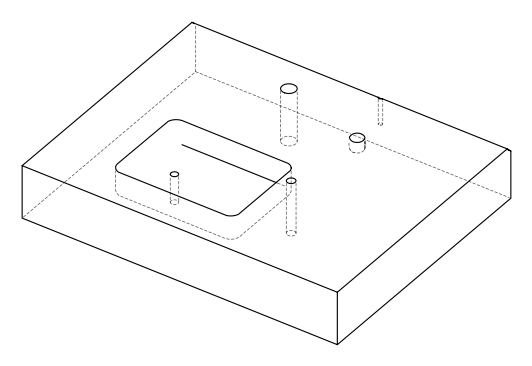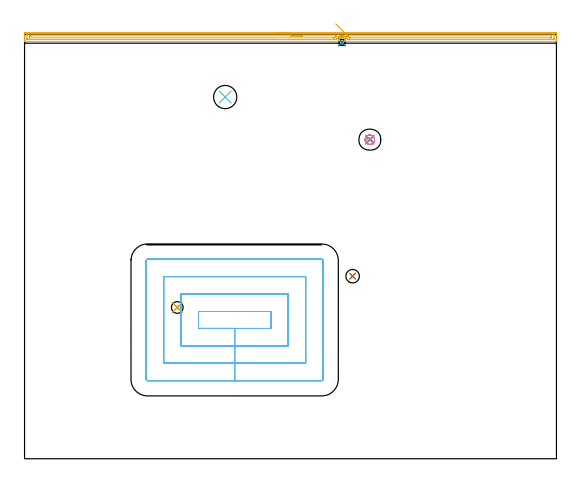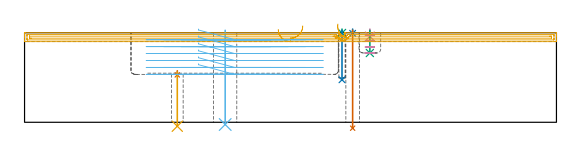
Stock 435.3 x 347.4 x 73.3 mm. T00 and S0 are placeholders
(PLAN: 12 operations, 8 tool changes, 29.2 min)
(1 SPOT_DRILL | STEP1HOLE | NXT0321_9005460120000 | 0.04 min | 3732 mm3)
(2 SPOT_DRILL_1 | STEP1HOLE_2 | NXT0321_9005460120000 | 0.03 min | 1 mm3)
(3 SPOT_DRILL_2 | STEP1POCKET | NXT0321_9005460120000 | 0.03 min | 2 mm3)
(4 SPOT_DRILL_3 | STEP1POCKET_1 | NXT0321_9005460120000 | 0.05 min | 181 mm3)
(5 DRILL_THROUGH_HOLE_INTO_CENTER | STEP1HOLE | NXT0301_067 | 0.19 min | 2872 mm3)
(6 INDEXABLE_INSERT_DRILL_THROUGH_HOLE_FROM_SOLID | STEP1HOLE_1 | NXT0302_009 | 0.31 min | 20747 mm3)
(7 DRILL_THROUGH_HOLE_INTO_CENTER_1 | STEP1HOLE_2 | UGT0301_222 | 0.32 min | 7058 mm3)
(8 DRILL_BLIND_HOLE_INTO_CENTER | STEP1POCKET | UGT0301_175 | 0.16 min | 752 mm3)
(9 DRILL_BLIND_HOLE_INTO_CENTER_1 | STEP1POCKET_1 | NXT0301_128 | 0.08 min | 1566 mm3)
(10 MILL_ROUGH_BLIND_HOLE_CONTOUR | STEP1POCKET_1 | UGT0201_089 | Spiral | 0.68 min | 2258 mm3)
(11 AREA_MILL | FG_CHAMFER_SURFACE | UGT0205_001 | 10.76 min | 11577 mm3)
(12 MILL_RECTANGULAR_POCKET | POCKET_RECTANGULAR_STRAIGHT | NXT0201_007 | Follow Part, ap 6.25, ae 75% | 16.56 min | 709293 mm3)
(TOOL NXT0321_9005460120000 | NC Spot Drill, 142deg, 12mm, Carbide, Uncoated | D12 PA142 FL30 Z2)
(TOOL NXT0301_067 | Carbide Drill 9.6mm [860.1-0960-029A1-MM 2214] | D9.6 PA140 FL47 Z2)
(TOOL NXT0302_009 | Index. Insert Drill 19mm [880-D1900L25-05] | D19 PA176 FL95 Z2)
(TOOL UGT0301_222 | Twist Drill 11.1 mm | D11.1 PA118 FL92 Z2)
(TOOL UGT0301_175 | Twist Drill 5.1 mm | D5.1 PA118 FL50 Z2)
(TOOL NXT0301_128 | Carbide Drill 12mm [861.1-1200-036A1-GP GC34] | D12 PA150 FL37.4 Z2)
(TOOL UGT0201_089 | End mill 10 mm | D10 R3 FL22 Z4)
(TOOL UGT0205_001 | Chamfer Mill 20 x 3 x 45 deg. | D20 FL50 Z2)
(TOOL NXT0201_007 | ENDMILL 25mm [R216.25-25050GCK54P 1620] | D25 R3 FL54 Z5)
(OP 1 SPOT_DRILL)
G17 G21 G94 G90
T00 M6
G54
G17 G0 G90 X125. Y123.8 S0 M3
G43 Z83.3 H0
G94 G81 G98 Z38.787 F250. R42.2
G80
M5
M2
(OP 2 SPOT_DRILL_1)
G17 G21 G94 G90
T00 M6
G54
G17 G0 G90 X268.5 Y149.4 S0 M3
G43 Z83.3 H0
G94 G81 G98 Z72.822 F250. R76.3
G80
M5
M2
(OP 3 SPOT_DRILL_2)
G17 G21 G94 G90
T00 M6
G54
G17 G0 G90 X259.8 Y340.8 S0 M3
G43 Z83.3 H0
G94 G81 G98 Z73.08 F250. R76.3
G80
M5
M2
(OP 4 SPOT_DRILL_3)
G17 G21 G94 G90
T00 M6
G54
G17 G0 G90 X282.6 Y261.1 S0 M3
G43 Z83.3 H0
G94 G81 G98 Z70.3 F250. R76.3
G80
M5
M2
(OP 5 DRILL_THROUGH_HOLE_INTO_CENTER)
G17 G21 G94 G90
T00 M6
G54
G17 G0 G90 X125. Y123.8 S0 M3
G43 Z83.3 H1
G94 G73 G98 Z-3.247 F250. Q8.489 R41.2
G80
M5
M2
(OP 6 INDEXABLE_INSERT_DRILL_THROUGH_HOLE_FROM_SOLID)
G17 G21 G94 G90
T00 M6
G54
G17 G0 G90 X164.2 Y296. S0 M3
G43 Z83.3 H1
G94 G81 G98 Z-1.832 F250. R75.3
G80
M5
M2
(OP 7 DRILL_THROUGH_HOLE_INTO_CENTER_1)
G17 G21 G94 G90
T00 M6
G54
G17 G0 G90 X268.5 Y149.4 S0 M3
G43 Z83.3 H0
G94 G73 G98 Z-4.835 F250. Q9.767 R75.3
G80
M5
M2
(OP 8 DRILL_BLIND_HOLE_INTO_CENTER)
G17 G21 G94 G90
T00 M6
G54
G17 G0 G90 X259.8 Y340.8 S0 M3
G43 Z83.3 H0
G94 G81 G98 Z34.8 F250. R75.3
G80
M5
M2
(OP 9 DRILL_BLIND_HOLE_INTO_CENTER_1)
G17 G21 G94 G90
T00 M6
G54
G17 G0 G90 X282.6 Y261.1 S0 M3
G43 Z83.3 H1
G94 G81 G98 Z56.7 F250. R75.3
G80
M5
M2
(OP 10 MILL_ROUGH_BLIND_HOLE_CONTOUR)
G17 G21 G94 G90
T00 M6
G54
G17 G0 G90 X282.6 Y261.1 S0 M3
G43 Z83.3 H0
Z71.4
G94 G3 X282.98 Y262.155 R0.596 F250.
X281.098 Y262.343 R1.696
X279.959 Y259.041 R2.571
X283.331 Y257.269 R3.058
X286.431 Y261.831 R3.9
X283.331 Y257.269 R-3.9
X284.881 Y259.55 R1.95
X282.6 Y261.1 R1.95
G0 Z66.5
G3 X282.98 Y262.155 R0.596
X281.098 Y262.343 R1.696
X279.959 Y259.041 R2.571
X283.331 Y257.269 R3.058
X286.431 Y261.831 R3.9
X283.331 Y257.269 R-3.9
X284.881 Y259.55 R1.95
X282.6 Y261.1 R1.95
G0 Z61.6
G3 X282.98 Y262.155 R0.596
X281.098 Y262.343 R1.696
X279.959 Y259.041 R2.571
X283.331 Y257.269 R3.058
X286.431 Y261.831 R3.9
X283.331 Y257.269 R-3.9
X284.881 Y259.55 R1.95
X282.6 Y261.1 R1.95
G0 Z56.7
G3 X282.98 Y262.155 R0.596
X281.098 Y262.343 R1.696
X279.959 Y259.041 R2.571
X283.331 Y257.269 R3.058
X286.431 Y261.831 R3.9
X283.331 Y257.269 R-3.9
X284.881 Y259.55 R1.95
X282.6 Y261.1 R1.95
G0 Z83.3
M5
M2
(OP 11 AREA_MILL)
G17 G21 G94 G90
T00 M6
G54
G17 G0 G90 X207.65 Y348.9 S1061 M3
G43 Z83.3 H0
Z76.
G94 G1 X207.688 Z75.128 F250.
X207.802 Z74.264
X207.991 Z73.412
X208.253 Z72.58
X208.587 Z71.774
X208.99 Z71.
X209.458 Z70.264
X209.99 Z69.572
X210.579 Z68.929
X211.222 Z68.34
X211.914 Z67.809
X212.65 Z67.34
X213.424 Z66.937
X214.23 Z66.603
X215.062 Z66.341
X215.913 Z66.152
X216.778 Z66.038
X217.65 Z66.
X434.139
X434.685 Y348.899 Z66.001
X435.224 Y348.894 Z66.003
X435.292 Y348.891 Z66.006
X435.3 Y348.358 Z66.539
Y344.806 Z70.088
Y344.253 Z70.644
Y343.918 Z70.978
Y343.365 Z71.531
Y343.03 Z71.865
Y342.36 Z72.54
Y342.009 Z72.89
Y341.637 Z73.254
X435.291 Y341.603 Z73.288
X435.132 Y341.6 Z73.3
X262.307
X262.264 Y341.605 Z73.292
X262.27 Y341.668 Z73.23
X262.297 Y341.796 Z73.103
X262.307 Y341.859 Z73.041
X262.318 Y341.923 Z72.977
X262.334 Y342.049 Z72.851
X262.344 Y342.175 Z72.725
X262.347 Y342.301 Z72.599
X262.34 Y342.427 Z72.473
X262.307 Y342.69 Z72.21
X262.288 Y342.847 Z72.052
X262.234 Y343.03 Z71.867
X262.219 Y343.079 Z71.819
X262.133 Y343.309 Z71.59
X262.013 Y343.552 Z71.348
X261.866 Y343.781 Z71.118
X261.754 Y343.918 Z70.979
X261.695 Y343.992 Z70.907
X261.6 Y344.091 Z70.808
X261.504 Y344.191 Z70.708
X261.395 Y344.284 Z70.615
X261.186 Y344.43 Z70.468
X261.048 Y344.51 Z70.387
X260.969 Y344.556 Z70.341
X260.74 Y344.661 Z70.238
X260.521 Y344.736 Z70.16
X260.502 Y344.743 Z70.154
X260.451 Y344.756 Z70.142
X260.393 Y344.768 Z70.126
X260.282 Y344.797 Z70.101
X260.275 Y344.798
X260.059 Y344.829 Z70.067
X259.835 Y344.843 Z70.055
X259.789 Y344.841 Z70.056
X259.774 Y344.84 Z70.055
X259.708 Y344.836 Z70.052
X259.61 Y344.834 Z70.06
X259.38 Y344.809 Z70.09
X259.154 Y344.759 Z70.137
X258.986 Y344.709 Z70.191
X258.933 Y344.692 Z70.207
X258.717 Y344.601 Z70.298
X258.652 Y344.563 Z70.336
X258.563 Y344.51 Z70.385
X258.395 Y344.414 Z70.484
X258.162 Y344.236 Z70.664
X258.103 Y344.191 Z70.708
X257.824 Y343.904 Z70.996
X257.63 Y343.617 Z71.282
X257.555 Y343.474 Z71.424
X257.468 Y343.309 Z71.59
X257.384 Y343.094 Z71.806
X257.323 Y342.876 Z72.024
X257.282 Y342.653 Z72.247
X257.261 Y342.427 Z72.473
X257.259 Y342.187 Z72.713
X257.283 Y341.939 Z72.961
X257.336 Y341.607 Z73.293
X256.948 Y341.6 Z73.3
X0.619 Y341.602 Z73.298
X0.169 Y341.605 Z73.295
X0.167
X0.089 Y341.603 Z73.293
X0.008 Y341.621 Z73.271
X0.004 Y341.625 Z73.266
X0. Y341.637 Z73.254
Y342.009 Z72.89
Y342.36 Z72.54
Y343.03 Z71.865
Y344.253 Z70.644
Y344.806 Z70.088
Y345.418 Z69.478
Y348.081 Z66.815
X0.002 Y348.358 Z66.539
X0.008 Y348.891 Z66.006
X0.076 Y348.894 Z66.003
X0.615 Y348.9 Z66.
X217.65
Y347.486 Z67.414
X432.898 Y347.485 Z67.415
X433.29 Y347.47 Z67.43
X433.298 Y346.979 Z67.921
X433.299 Y346.582 Z68.318
X433.3 Y346.183 Z68.717
Y344.407 Z70.493
X433.299 Y343.918 Z70.982
X433.298 Y343.521 Z71.379
X433.29 Y343.03 Z71.87
X432.883 Y343.014 Z71.886
X265.88
X264.987 Y343.021 Z71.879
X264.281 Y343.03 Z71.87
X264.094 Y343.587 Z71.313
X263.94 Y343.918 Z70.982
X263.666 Y344.381 Z70.519
X263.32 Y344.806 Z70.094
X263.2 Y344.935 Z69.965
X263.058 Y345.07 Z69.83
X262.87 Y345.23 Z69.67
X262.518 Y345.484 Z69.416
X262.307 Y345.605 Z69.295
X262.143 Y345.694 Z69.206
X261.639 Y345.917 Z68.983
X261.414 Y345.996 Z68.904
X260.991 Y346.114 Z68.786
X260.521 Y346.2 Z68.7
X260.246 Y346.232 Z68.668
X259.963 Y346.249 Z68.651
X259.794 Y346.251 Z68.649
X259.628 Y346.248 Z68.652
X259.355 Y346.233 Z68.667
X259.114 Y346.205 Z68.695
X258.936 Y346.181 Z68.719
X258.735 Y346.141 Z68.759
X258.372 Y346.055 Z68.845
X258.143 Y345.984 Z68.916
X257.842 Y345.871 Z69.029
X257.717 Y345.818 Z69.082
X257.462 Y345.694 Z69.206
X257.138 Y345.505 Z69.395
X256.948 Y345.381 Z69.519
X256.621 Y345.131 Z69.769
X256.502 Y345.027 Z69.873
X256.281 Y344.806 Z70.094
X256.173 Y344.689 Z70.211
X256.055 Y344.551 Z70.349
X255.803 Y344.175 Z70.725
X255.665 Y343.918 Z70.982
X255.507 Y343.575 Z71.325
X255.426 Y343.346 Z71.554
X255.325 Y343.03 Z71.87
X255.176 Y343.016 Z71.884
X255.162 Y343.015 Z71.885
X254.285 Y343.014 Z71.886
X250.363
X2.401 Y343.016 Z71.884
X2.01 Y343.03 Z71.87
X2.003 Y343.426 Z71.474
X2.001 Y343.918 Z70.982
X2. Y344.317 Z70.583
Y346.093 Z68.807
X2.001 Y346.582 Z68.318
X2.002 Y346.979 Z67.921
X2.01 Y347.47 Z67.43
X2.386 Y347.485 Z67.415
X2.401
X217.65 Y347.486 Z67.414
Y346.072 Z68.828
X254.783 Y346.071 Z68.829
X254.899 Y346.069 Z68.831
X255.021 Y346.065 Z68.835
X255.09 Y346.061 Z68.839
X254.987 Y345.962 Z68.938
X254.939 Y345.915 Z68.985
X254.72 Y345.694 Z69.206
X254.5 Y345.465 Z69.435
X254.269 Y345.187 Z69.713
X254.113 Y344.961 Z69.939
X254.013 Y344.806 Z70.094
X253.865 Y344.564 Z70.336
X253.812 Y344.479 Z70.421
X253.787 Y344.445 Z70.455
X253.776 Y344.435 Z70.465
X253.751 Y344.433 Z70.467
X253.376 Y344.43 Z70.47
X252.862 Y344.429 Z70.471
X252.483 Z70.472
X4.188 Y344.43 Z70.47
X4.062 Y344.432 Z70.468
X4.018 Y344.434 Z70.466
X4.012 Y344.436 Z70.464
X4.008 Y344.45 Z70.45
X4.004 Y344.495 Z70.405
X4.001 Y344.619 Z70.281
X4. Y344.806 Z70.094
X4.003 Y345.878 Z69.022
X4.01 Y346.06 Z68.84
X4.188 Y346.064 Z68.836
X4.703 Y346.07 Z68.83
X5.081 Y346.071 Z68.829
X5.594
X217.65 Y346.072 Z68.828
X218.522 Z68.867
X219.386 Z68.98
X220.238 Z69.169
X221.07 Z69.432
X221.876 Z69.765
X222.65 Z70.168
X223.386 Z70.637
X224.078 Z71.168
X224.721 Z71.757
X225.31 Z72.401
X225.841 Z73.093
X226.31 Z73.828
X226.713 Z74.602
X227.047 Z75.408
X227.309 Z76.24
X227.498 Z77.092
X227.612 Z77.957
X227.65 Z78.828
G0 X256.434 Y344.687 Z80.354
G1 X256.329 Y344.668 Z79.489
X256.298 Y344.663 Z78.617
X256.342 Y344.671 Z77.746
X256.461 Y344.691 Z76.881
X256.653 Y344.724 Z76.031
X256.918 Y344.769 Z75.201
X257.253 Y344.826 Z74.398
X257.656 Y344.895 Z73.627
X258.124 Y344.975 Z72.895
X258.652 Y345.066 Z72.207
X259.238 Y345.166 Z71.568
X259.877 Y345.275 Z70.984
X260.563 Y345.392 Z70.458
X261.292 Y345.516 Z69.995
X262.057 Y345.647 Z69.598
X262.854 Y345.784 Z69.271
X263.677 Y345.924 Z69.015
X264.517 Y346.068 Z68.832
X264.521
X264.553 Y346.07 Z68.83
X264.607 Y346.071 Z68.829
X431.112
X431.239 Y346.07 Z68.83
X431.283 Y346.067 Z68.833
X431.288 Y346.066 Z68.834
X431.293 Y346.05 Z68.85
X431.297 Y346.005 Z68.895
X431.299 Y345.881 Z69.019
X431.3 Y345.694 Z69.206
X431.297 Y344.622 Z70.278
X431.29 Y344.44 Z70.46
X431.112 Y344.436 Z70.464
X430.597 Y344.43 Z70.47
X430.219 Y344.429 Z70.471
X429.706
X266.773
X266.395 Y344.43 Z70.47
X265.88 Y344.434 Z70.466
X265.832 Y344.435 Z70.465
X265.785 Y344.5 Z70.4
X265.703 Y344.628 Z70.272
X265.484 Y344.971 Z69.929
X265.339 Y345.161 Z69.739
X264.987 Y345.592 Z69.308
X264.892 Y345.694 Z69.206
X264.517 Y346.068 Z68.832
X264. Y346.587 Z68.36
X263.455 Y347.133 Z67.953
X262.887 Y347.703 Z67.615
X262.301 Y348.291 Z67.348
X261.7 Y348.894 Z67.154
X261.09 Y349.506 Z67.036
X260.475 Y350.123 Z66.993
X259.859 Y350.74 Z67.027
X259.248 Y351.353 Z67.136
X258.646 Y351.957 Z67.32
X258.058 Y352.547 Z67.578
X257.487 Y353.119 Z67.908
X256.939 Y353.669 Z68.306
X256.418 Y354.191 Z68.771
X255.928 Y354.684 Z69.299
X255.471 Y355.141 Z69.885
X255.053 Y355.561 Z70.525
X254.675 Y355.94 Z71.214
G0 Z83.3
M5
M2
(OP 12 MILL_RECTANGULAR_POCKET)
G17 G21 G94 G90
T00 M6
G54
G17 G0 G90 X142.35 Y109.457 S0 M3
G43 Z83.3 H1
Z76.3
G94 G1 Y106.65 Z75.548 F250.
X171.95 Z67.617
X201.55 F500.
Y120.55
X142.35
Y106.65
X171.95
Y92.4
X215.8
Y134.8
X128.1
Y92.4
X171.95
Y78.15
X230.05
Y149.05
X113.85
Y78.15
X171.95
Y63.9
X243.1
G3 X244.3 Y65.1 R1.2
G1 Y162.1
G3 X243.1 Y163.3 R1.2
G1 X100.8
G3 X99.6 Y162.1 R1.2
G1 Y65.1
G3 X100.8 Y63.9 R1.2
G1 X171.95
X172.95
G0 X142.35 Y109.457 Z70.617
G1 Y106.65 Z69.865 F250.
X171.95 Z61.933
X201.55 F500.
Y120.55
X142.35
Y106.65
X171.95
Y92.4
X215.8
Y134.8
X128.1
Y92.4
X171.95
Y78.15
X230.05
Y149.05
X113.85
Y78.15
X171.95
Y63.9
X243.1
G3 X244.3 Y65.1 R1.2
G1 Y162.1
G3 X243.1 Y163.3 R1.2
G1 X100.8
G3 X99.6 Y162.1 R1.2
G1 Y65.1
G3 X100.8 Y63.9 R1.2
G1 X171.95
X172.95
G0 X142.35 Y109.457 Z64.933
G1 Y106.65 Z64.181 F250.
X171.95 Z56.25
X201.55 F500.
Y120.55
X142.35
Y106.65
X171.95
Y92.4
X215.8
Y134.8
X128.1
Y92.4
X171.95
Y78.15
X230.05
Y149.05
X113.85
Y78.15
X171.95
Y63.9
X243.1
G3 X244.3 Y65.1 R1.2
G1 Y162.1
G3 X243.1 Y163.3 R1.2
G1 X100.8
G3 X99.6 Y162.1 R1.2
G1 Y65.1
G3 X100.8 Y63.9 R1.2
G1 X171.95
X172.95
G0 X142.35 Y109.457 Z59.25
G1 Y106.65 Z58.498 F250.
X171.95 Z50.567
X201.55 F500.
Y120.55
X142.35
Y106.65
X171.95
Y92.4
X215.8
Y134.8
X128.1
Y92.4
X171.95
Y78.15
X230.05
Y149.05
X113.85
Y78.15
X171.95
Y63.9
X243.1
G3 X244.3 Y65.1 R1.2
G1 Y162.1
G3 X243.1 Y163.3 R1.2
G1 X100.8
G3 X99.6 Y162.1 R1.2
G1 Y65.1
G3 X100.8 Y63.9 R1.2
G1 X171.95
X172.95
G0 X142.35 Y109.457 Z53.567
G1 Y106.65 Z52.815 F250.
X171.95 Z44.883
X201.55 F500.
Y120.55
X142.35
Y106.65
X171.95
Y92.4
X215.8
Y134.8
X128.1
Y92.4
X171.95
Y78.15
X230.05
Y149.05
X113.85
Y78.15
X171.95
Y63.9
X243.1
G3 X244.3 Y65.1 R1.2
G1 Y162.1
G3 X243.1 Y163.3 R1.2
G1 X100.8
G3 X99.6 Y162.1 R1.2
G1 Y65.1
G3 X100.8 Y63.9 R1.2
G1 X171.95
X172.95
G0 X142.35 Y109.457 Z47.883
G1 Y106.65 Z47.131 F250.
X171.95 Z39.2
X201.55 F500.
Y120.55
X142.35
Y106.65
X171.95
Y92.4
X215.8
Y134.8
X128.1
Y92.4
X171.95
Y78.15
X230.05
Y149.05
X113.85
Y78.15
X171.95
Y63.9
X243.1
G3 X244.3 Y65.1 R1.2
G1 Y162.1
G3 X243.1 Y163.3 R1.2
G1 X100.8
G3 X99.6 Y162.1 R1.2
G1 Y65.1
G3 X100.8 Y63.9 R1.2
G1 X171.95
X172.95
G0 Z83.3
M5
M2
